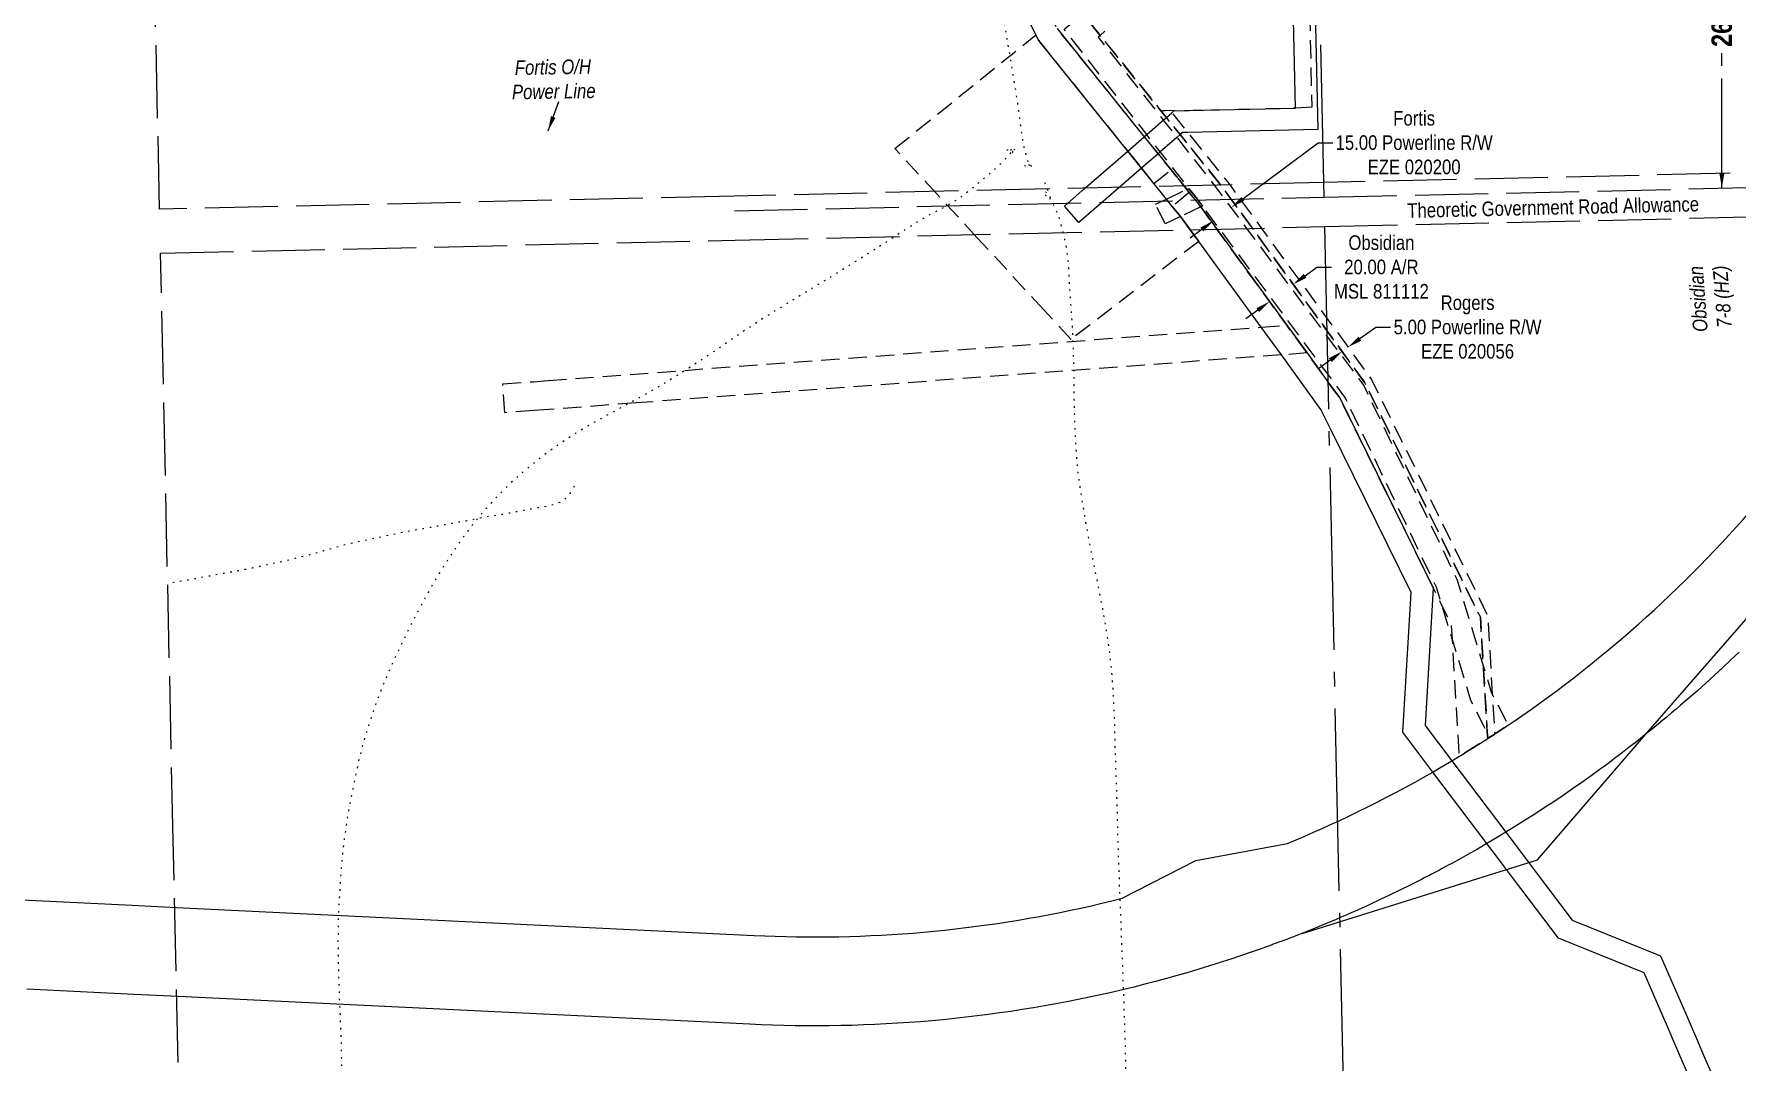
# Model space of a CAD drawing. Extents: x 600150 to 611140, y 5875920 to 5882157.
# Drawn here: x 604511 to 605677, y 5878072 to 5878776 of the extents above; entities that cross this region are included whole.
import ezdxf

# ---------------------------------------------------------------- set-up
doc = ezdxf.new("R2010")
doc.units = 0
doc.header["$LTSCALE"] = 5
doc.header["$PDSIZE"] = 0.5
for name, pattern in [('foc-ACCESSROAD', [3.75, 2.5, -1.25]), ('foc-COORDS', [16.75, 15, -1.75]), ('foc-DOT', [1, 0.2, -0.8]), ('foc-FLOWLINE', [3.75, 2.5, -1.25]), ('foc-QUARTERLINE', [33, 25, -3, 2, -3]), ('foc-UNSURVEYED', [12.5, 10, -2.5])]:
    doc.linetypes.add(name, pattern=pattern)
doc.layers.get('Defpoints').update_dxf_attribs({"color": 9})
for name, color, linetype in [('ABADATA-DRILL', 8, 'foc-DOT'), ('ABADATA-DRILL-T', 8, 'Continuous'), ('AS-POWER', 104, 'foc-POWER'), ('AS-TELUS', 224, 'foc-TEL'), ('C-RW', 13, 'Continuous'), ('C-WS', 13, 'foc-ACCESSROAD'), ('F-AR', 190, 'foc-ACCESSROAD'), ('F-EZE', 190, 'foc-FLOWLINE'), ('F-WS', 190, 'foc-ACCESSROAD'), ('L-QSEC', 8, 'foc-QUARTERLINE'), ('L-ROAD-T', 7, 'Continuous'), ('L-TITLEDB', 4, 'Continuous'), ('L-USEC', 7, 'foc-UNSURVEYED'), ('P-OFFSETS', 7, 'foc-COORDS')]:
    doc.layers.add(name, color=color, linetype=linetype)
doc.layers.add('C-RW-T', color=13, linetype='Continuous', lineweight=9)
doc.layers.add('F-EZE-T', color=190, linetype='Continuous', lineweight=9)
doc.styles.add('80CG', font='ARIALN.TTF', dxfattribs={"height": 10})
doc.styles.add('80L', font='ARIALN.TTF', dxfattribs={"height": 10})
doc.styles.add('foc-LtypeFont', font='ARIALN.TTF', dxfattribs={"height": 7.35})
doc.linetypes.add('foc-POWER', pattern='A,6,-1,["P",foc-LtypeFont,S=0.2,R=0,X=-0.625,Y=-0.75],-1.24,4', length=12.24)
doc.linetypes.add('foc-TEL', pattern='A,2,-1,["T",foc-LtypeFont,S=0.2,R=0,X=-0.425,Y=-0.75],-1.24,8', length=12.24)
doc.linetypes.add('foc-TEL-NOLINE', pattern='A,0,-2,["T",foc-LtypeFont,S=0.2,R=0,X=-0.425,Y=-0.75],-10.24', length=12.24)
doc.dimstyles.new('Compass 5 000', dxfattribs={"dimscale": 5, "dimtxt": 9, "dimasz": 2, "dimexe": 0.2, "dimexo": 0.0625, "dimgap": 0.5, "dimtad": 0, "dimtih": 1, "dimtoh": 1, "dimzin": 0, "dimdsep": 46, "dimtxsty": '80CG', "dimcen": 0.1, "dimse1": 1, "dimse2": 1, "dimclrd": 256, "dimclrt": 256, "dimaunit": 1, "dimadec": 4, "dimazin": 0, "dimtfac": 0.06, "dimtofl": 0, "dimtmove": 0, "dimatfit": 1, "dimfxl": 0.2, "dimtolj": 1, "dimtzin": 0, "dimlwd": -1, "dimarcsym": 0})

# ---------------------------------------------------------------- blocks, each defined once
blk = doc.blocks.new('*D382')
at = {"layer": 'Defpoints', "color": 0, "transparency": 16777216}
for p in [(605405.8, 5878558.8), (605409.9, 5878561.8), (605410.3, 5878561.1)]:
    blk.add_point(p, dxfattribs=at)
at = {"layer": 'F-EZE-T', "transparency": 16777216}
for p, q in [((605418.4, 5878567), (605429.4, 5878574.9)), ((605429.4, 5878574.9), (605439.4, 5878574.9)), ((605398.2, 5878552.3), (605390.1, 5878546.4))]:
    blk.add_line(p, q, dxfattribs=at)
for points in [[(605397.2, 5878553.6), (605399.2, 5878550.9), (605406.3, 5878558.2)], [(605417.5, 5878568.3), (605419.4, 5878565.6), (605410.3, 5878561.1)]]:
    blk.add_solid(points, dxfattribs=at)
at = {"layer": 'F-EZE-T', "transparency": 16777216, "insert": (605492.2, 5878574.9), "char_height": 10, "attachment_point": 5, "style": '80CG'}
blk.add_mtext('\\A1;Rogers\\P5.00 Powerline R/W\\PEZE 020056', dxfattribs=at)
blk = doc.blocks.new('*D383')
at = {"layer": 'C-RW-T', "transparency": 16777216}
for p, q in [((605380.9, 5878610.1), (605389, 5878616)), ((605389, 5878616), (605399, 5878616)), ((605348.5, 5878586.5), (605340.4, 5878580.6))]:
    blk.add_line(p, q, dxfattribs=at)
for points in [[(605379.9, 5878611.4), (605381.9, 5878608.7), (605372.8, 5878604.2)], [(605347.6, 5878587.9), (605349.5, 5878585.2), (605356.6, 5878592.4)]]:
    blk.add_solid(points, dxfattribs=at)
at = {"layer": 'Defpoints', "color": 0, "transparency": 16777216}
for p in [(605372.8, 5878604.2), (605380, 5878594.3), (605363.8, 5878582.5)]:
    blk.add_point(p, dxfattribs=at)
at = {"layer": 'C-RW-T', "transparency": 16777216, "insert": (605433.2, 5878616), "char_height": 10, "attachment_point": 5, "style": '80CG'}
blk.add_mtext('\\A1;Obsidian\\P20.00 A/R\\PMSL 811112', dxfattribs=at)
blk = doc.blocks.new('*D390')
at = {"layer": 'Defpoints', "color": 0, "transparency": 16777216}
for p in [(605330.3, 5878656.7), (605345.9, 5878635.7), (605333.9, 5878626.7)]:
    blk.add_point(p, dxfattribs=at)
at = {"layer": 'F-EZE-T', "transparency": 16777216}
for p, q in [((605338.3, 5878662.7), (605389.9, 5878701.2)), ((605389.9, 5878701.2), (605399.9, 5878701.2)), ((605310.2, 5878641.8), (605302.2, 5878635.8))]:
    blk.add_line(p, q, dxfattribs=at)
for points in [[(605337.3, 5878664), (605339.3, 5878661.4), (605330.3, 5878656.7)], [(605309.2, 5878643.1), (605311.2, 5878640.4), (605318.2, 5878647.7)]]:
    blk.add_solid(points, dxfattribs=at)
at = {"layer": 'F-EZE-T', "transparency": 16777216, "insert": (605455.6, 5878701.2), "char_height": 10, "attachment_point": 5, "style": '80CG'}
blk.add_mtext('\\A1;Fortis\\P15.00 Powerline R/W\\PEZE 020200', dxfattribs=at)

msp = doc.modelspace()

# ---------------------------------------------------------------- linework, layer by layer
at = {"layer": 'ABADATA-DRILL', "flags": 128}
for points in [[(605192.461, 5878685.793), (605192.461, 5878685.793), (605189.762, 5878685.744), (605189.622, 5878685.741), (605189.39, 5878685.816), (605188.926, 5878686.006), (605188.314, 5878686.093), (605188.268, 5878685.912), (605188.825, 5878685.594), (605189.563, 5878685.25), (605189.989, 5878684.969), (605190.276, 5878684.665), (605190.601, 5878684.442), (605191.093, 5878684.343), (605191.633, 5878684.345), (605192.131, 5878684.416), (605192.578, 5878684.596), (605192.972, 5878684.844), (605193.327, 5878685.072), (605193.513, 5878685.296), (605193.46, 5878685.395), (605193.198, 5878685.509), (605192.722, 5878685.769), (605191.96, 5878685.872), (605191.44, 5878685.871), (605191.347, 5878685.999), (605191.383, 5878686.17), (605191.548, 5878686.394), (605191.616, 5878686.505), (605191.653, 5878686.616), (605191.65, 5878686.756), (605191.452, 5878687.572), (605191.006, 5878689.232), (605190.403, 5878691.64), (605189.577, 5878694.642), (605188.662, 5878698.083), (605187.878, 5878701.897), (605187.16, 5878706.372), (605186.422, 5878711.727), (605185.642, 5878717.682), (605184.76, 5878724.134), (605183.802, 5878730.885), (605182.664, 5878738.122), (605181.364, 5878745.865), (605180.021, 5878754.208), (605178.578, 5878763.008), (605177.014, 5878771.866), (605175.487, 5878780.845), (605174.344, 5878790.102), (605173.47, 5878799.885), (605172.604, 5878810.179), (605171.552, 5878820.798), (605170.274, 5878831.653), (605168.959, 5878842.807), (605167.643, 5878854.051), (605166.447, 5878865.257), (605165.419, 5878876.567), (605164.384, 5878888.237), (605163.27, 5878900.286), (605161.96, 5878912.6), (605160.415, 5878925.129), (605158.766, 5878937.866), (605156.902, 5878950.819), (605154.805, 5878963.906), (605152.633, 5878977.231), (605150.649, 5878990.651), (605148.912, 5879004.216), (605147.373, 5879017.826), (605146.685, 5879025.053), (605146.223, 5879031.534), (605145.542, 5879045.283), (605145.281, 5879059.02), (605145.231, 5879072.742), (605145.29, 5879086.497), (605145.54, 5879100.226), (605145.811, 5879113.845), (605146.181, 5879127.586), (605146.549, 5879141.368), (605146.617, 5879155.182), (605146.475, 5879168.983), (605146.393, 5879182.764), (605146.273, 5879196.485), (605146.154, 5879210.155), (605146.183, 5879223.899), (605146.241, 5879237.684), (605146.29, 5879251.428), (605146.22, 5879265.16), (605146.009, 5879278.919), (605145.827, 5879292.708), (605145.508, 5879306.344), (605145.08, 5879319.948), (605144.718, 5879333.754), (605144.387, 5879347.49), (605144.018, 5879361.145), (605143.61, 5879374.769), (605143.349, 5879388.537), (605143.3, 5879402.199), (605143.321, 5879415.843), (605143.291, 5879429.545), (605143.143, 5879443.185), (605142.904, 5879456.833), (605142.515, 5879470.488), (605141.946, 5879484.139), (605141.447, 5879497.791), (605140.928, 5879511.443), (605140.289, 5879525.083), (605139.598, 5879538.871), (605139.019, 5879552.511), (605138.65, 5879566.147), (605138.238, 5879579.931), (605137.737, 5879593.713), (605137.168, 5879607.374), (605136.579, 5879621.014), (605136.03, 5879634.656), (605135.611, 5879648.31), (605135.223, 5879661.954), (605134.483, 5879675.642), (605133.624, 5879689.276), (605132.915, 5879702.914), (605132.287, 5879716.563), (605131.688, 5879730.203), (605131.089, 5879743.854), (605130.47, 5879757.493), (605129.942, 5879771.135), (605129.533, 5879784.789), (605128.984, 5879798.441), (605128.252, 5879812.228), (605127.511, 5879825.975), (605126.742, 5879839.611), (605126.021, 5879853.339), (605125.363, 5879866.978), (605124.624, 5879880.605), (605123.926, 5879894.243), (605123.297, 5879907.892), (605122.667, 5879921.582), (605122.045, 5879935.382), (605121.416, 5879949.031), (605120.744, 5879962.83), (605120.184, 5879976.541), (605119.724, 5879990.214), (605119.425, 5880003.871), (605119.326, 5880017.532), (605119.337, 5880031.215), (605119.686, 5880044.956), (605120.177, 5880058.62), (605120.548, 5880072.282), (605121.028, 5880086.015), (605121.599, 5880099.661), (605121.75, 5880104.175), (605122.289, 5880126.163)], [(605182.295, 5878696.811), (605182.295, 5878696.811), (605182.255, 5878696.83), (605182.176, 5878696.768), (605181.854, 5878696.411), (605181.634, 5878696.386), (605181.453, 5878696.422), (605181.293, 5878696.418), (605181.114, 5878696.375), (605180.985, 5878696.332), (605180.887, 5878696.23), (605180.719, 5878696.146), (605180.539, 5878696.162), (605180.347, 5878696.228), (605180.098, 5878696.212), (605179.839, 5878696.137), (605179.64, 5878696.092), (605179.402, 5878696.017), (605179.132, 5878695.991), (605178.742, 5878696.003), (605178.342, 5878695.994), (605177.862, 5878695.993), (605177.652, 5878695.989), (605177.471, 5878696.015), (605176.868, 5878696.162), (605176.934, 5878696.353), (605177.559, 5878696.567), (605178.119, 5878696.609), (605178.66, 5878696.561), (605179.071, 5878696.49), (605179.356, 5878696.286), (605179.69, 5878696.093), (605180.126, 5878695.813), (605180.5, 5878695.211), (605180.676, 5878694.445), (605181.05, 5878694.293), (605181.562, 5878694.664), (605181.878, 5878694.851), (605182.046, 5878694.925), (605181.976, 5878694.953), (605181.765, 5878694.988), (605181.432, 5878695.111), (605181.007, 5878695.322), (605180.466, 5878695.4), (605179.99, 5878695.63), (605179.601, 5878696.051), (605179.602, 5878696.472), (605180.124, 5878696.853), (605180.562, 5878696.913), (605180.802, 5878696.918), (605180.894, 5878696.85), (605180.867, 5878696.719), (605180.483, 5878695.981), (605179.542, 5878694.64), (605178.063, 5878692.757), (605176.113, 5878690.444), (605173.708, 5878687.92), (605170.935, 5878685.279), (605167.687, 5878682.377), (605164.036, 5878679.227), (605160.224, 5878676.043), (605156.041, 5878672.51), (605151.248, 5878668.454), (605145.937, 5878664.357), (605140.307, 5878660.613), (605134.32, 5878657.221), (605127.773, 5878653.827), (605120.734, 5878650.042), (605113.24, 5878645.567), (605105.489, 5878640.516), (605097.196, 5878635.073), (605088.407, 5878629.43), (605079.045, 5878623.473), (605069.316, 5878617.379), (605059.537, 5878611.313), (605049.894, 5878605.411), (605040.082, 5878599.445), (605029.924, 5878593.281), (605019.502, 5878586.882), (605008.797, 5878580.126), (604997.801, 5878572.973), (604986.674, 5878565.428), (604975.419, 5878557.73), (604964.072, 5878550.15), (604952.533, 5878542.685), (604940.817, 5878535.507), (604928.944, 5878528.676), (604916.887, 5878521.99), (604904.778, 5878515.444), (604892.729, 5878508.848), (604880.951, 5878501.789), (604869.424, 5878494.205), (604858.319, 5878486.11), (604847.575, 5878477.473), (604837.282, 5878468.385), (604827.481, 5878458.698), (604818.253, 5878448.484), (604809.584, 5878437.832), (604801.443, 5878426.781), (604793.74, 5878415.42), (604786.493, 5878403.808), (604779.703, 5878391.857), (604773.196, 5878379.742), (604766.914, 5878367.441), (604760.853, 5878355.086), (604755.054, 5878342.616), (604749.649, 5878329.994), (604744.787, 5878317.265), (604740.368, 5878304.375), (604736.315, 5878291.213), (604732.843, 5878278.004), (604730.026, 5878264.569), (604727.439, 5878251.149), (604724.981, 5878237.782), (604722.948, 5878224.205), (604721.407, 5878210.528), (604720.365, 5878196.901), (604719.564, 5878183.251), (604718.961, 5878169.644), (604718.7, 5878155.975), (604718.829, 5878142.305), (604719.138, 5878128.658), (604719.617, 5878115.016), (604720.246, 5878101.366), (604720.735, 5878087.683), (604721.024, 5878074.027), (604721.353, 5878060.371), (604721.812, 5878046.717), (604722.293, 5878032.964), (604722.624, 5878019.208), (604722.815, 5878005.489), (604723.024, 5877991.831), (604723.402, 5877978.176), (604723.912, 5877964.473), (604724.375, 5877950.66), (604724.803, 5877937.056), (604725.243, 5877923.343), (604725.582, 5877909.697), (604725.851, 5877896.04), (604726.18, 5877882.363), (604726.509, 5877868.697), (604726.759, 5877855), (604726.918, 5877841.33), (604726.978, 5877827.648), (604726.898, 5877813.943), (604727.007, 5877800.262), (604727.425, 5877786.628), (604728.086, 5877772.889), (604728.955, 5877759.245), (604729.874, 5877745.612), (604730.942, 5877731.992), (604732.143, 5877718.235), (604733.322, 5877704.617), (604734.531, 5877690.97), (604735.666, 5877677.022), (604736.615, 5877663.389), (604737.733, 5877649.781), (604738.912, 5877636.143), (604740.011, 5877622.454), (604740.941, 5877608.751), (604741.761, 5877595.096), (604742.769, 5877581.464), (604744.026, 5877567.899), (604745.394, 5877554.305), (604746.664, 5877540.63), (604747.501, 5877527.045), (604748.05, 5877513.394), (604748.839, 5877499.748), (604749.937, 5877486.149), (604750.929, 5877472.367), (604751.867, 5877458.734), (604752.816, 5877445.102), (604753.595, 5877431.455), (604754.277, 5877417.637), (604754.846, 5877403.986), (604755.346, 5877390.274), (604755.715, 5877376.619), (604755.894, 5877362.969), (604755.993, 5877349.288), (604756.133, 5877335.608), (604756.405, 5877321.791), (604756.654, 5877308.143), (604756.756, 5877294.342), (604756.705, 5877280.687), (604756.484, 5877267.019), (604756.303, 5877253.342), (604756.142, 5877239.685), (604755.921, 5877226.017), (604755.55, 5877212.366), (604755.038, 5877198.721), (604754.657, 5877185.06), (604754.599, 5877181.768), (604754.25, 5877159.785)], [(605202.578, 5878673.996), (605202.578, 5878673.996), (605206.294, 5878664.165), (605206.411, 5878663.848), (605206.711, 5878663.374), (605206.776, 5878663.626), (605206.734, 5878663.725), (605206.573, 5878663.751), (605206.372, 5878663.807), (605206.199, 5878663.933), (605205.967, 5878664.018), (605205.635, 5878664.111), (605205.411, 5878664.286), (605205.269, 5878664.393), (605205.069, 5878664.378), (605204.8, 5878664.322), (605204.552, 5878664.257), (605204.401, 5878664.294), (605204.286, 5878664.491), (605203.961, 5878664.754), (605203.406, 5878664.972), (605202.763, 5878665.098), (605202.318, 5878665.318), (605202.012, 5878665.572), (605201.624, 5878665.923), (605201.713, 5878666.425), (605202.235, 5878666.817), (605202.659, 5878667.106), (605202.943, 5878667.353), (605203.1, 5878667.516), (605203.209, 5878667.538), (605203.34, 5878667.491), (605203.76, 5878667.04), (605204.37, 5878666.153), (605205.159, 5878664.85), (605206.178, 5878663.082), (605207.538, 5878660.812), (605209.058, 5878658.054), (605210.416, 5878655.003), (605211.591, 5878652.008), (605212.66, 5878648.901), (605213.667, 5878645.392), (605214.712, 5878641.484), (605215.727, 5878637.185), (605216.765, 5878632.247), (605217.814, 5878626.358), (605218.637, 5878619.405), (605219.153, 5878611.334), (605219.588, 5878602.441), (605220.242, 5878593.133), (605220.917, 5878583.306), (605221.525, 5878572.897), (605222.038, 5878561.825), (605222.355, 5878550.079), (605222.525, 5878537.75), (605222.695, 5878525.431), (605222.987, 5878512.994), (605223.486, 5878500.262), (605224.268, 5878487.396), (605225.483, 5878474.36), (605227.292, 5878461.196), (605229.494, 5878447.861), (605231.828, 5878434.469), (605234.382, 5878421.062), (605237.095, 5878407.698), (605239.821, 5878394.234), (605242.416, 5878380.748), (605244.724, 5878367.195), (605246.752, 5878353.576), (605248.311, 5878339.947), (605249.331, 5878326.246), (605250.042, 5878312.499), (605250.452, 5878298.784), (605250.763, 5878285.058), (605251.264, 5878271.315), (605251.784, 5878257.603), (605252.155, 5878243.838), (605252.508, 5878230.033), (605252.91, 5878216.248), (605253.359, 5878202.565), (605253.84, 5878188.832), (605254.382, 5878175.051), (605254.922, 5878161.329), (605255.433, 5878147.587), (605255.974, 5878133.846), (605256.495, 5878120.094), (605256.956, 5878106.36), (605257.376, 5878092.666), (605257.766, 5878078.942), (605258.085, 5878065.295), (605258.414, 5878051.659), (605258.702, 5878038.012), (605258.984, 5878024.255), (605259.242, 5878010.648), (605259.404, 5877996.818), (605259.533, 5877983.167), (605259.632, 5877969.526), (605259.751, 5877955.875), (605259.881, 5877942.135), (605259.996, 5877933.265), (605260.07, 5877928.476), (605260.359, 5877914.829), (605260.668, 5877901.173), (605261.057, 5877887.518), (605261.535, 5877873.905), (605261.934, 5877860.261), (605262.293, 5877846.615), (605262.662, 5877832.97), (605262.872, 5877819.231), (605263.022, 5877805.561), (605263.171, 5877791.901), (605263.403, 5877778.093), (605263.632, 5877764.425), (605263.875, 5877750.607), (605264.174, 5877736.93), (605264.337, 5877723.09), (605264.536, 5877709.431), (605264.935, 5877695.767), (605265.294, 5877682.111), (605265.453, 5877668.452), (605265.432, 5877654.788), (605265.325, 5877640.982), (605265.195, 5877627.236), (605264.904, 5877613.576), (605264.463, 5877599.913), (605264.162, 5877586.264), (605264.201, 5877572.611), (605264.599, 5877558.987), (605265.098, 5877545.354), (605265.516, 5877531.71), (605266.046, 5877518.048), (605266.724, 5877504.42), (605267.293, 5877490.749), (605267.753, 5877477.086), (605268.19, 5877463.492), (605268.621, 5877449.768), (605269.07, 5877436.095), (605269.619, 5877422.444), (605270.11, 5877408.691), (605270.52, 5877395.007), (605270.979, 5877381.364), (605271.307, 5877367.718), (605271.547, 5877354.04), (605271.689, 5877340.219), (605271.719, 5877326.557), (605271.75, 5877312.764), (605271.909, 5877299.114), (605272.189, 5877285.447), (605272.418, 5877271.789), (605272.637, 5877258.13), (605272.826, 5877244.461), (605273, 5877231.462), (605273.233, 5877217.204), (605273.472, 5877203.536), (605273.659, 5877193.597), (605274.081, 5877171.601)], [(604880.391, 5878465.974), (604880.391, 5878465.974), (604880.343, 5878465.883), (604879.234, 5878463.528), (604877.552, 5878460.861), (604876.17, 5878459.13), (604874.545, 5878457.484), (604872.676, 5878456.033), (604870.592, 5878454.837), (604868.452, 5878453.9), (604866.188, 5878453.141), (604863.91, 5878452.561), (604861.549, 5878452.119), (604859.078, 5878451.695), (604856.537, 5878451.25), (604853.926, 5878450.793), (604851.207, 5878450.283), (604848.288, 5878449.739), (604845.18, 5878449.151), (604841.953, 5878448.531), (604838.645, 5878447.909), (604835.468, 5878447.319), (604832.11, 5878446.726), (604828.322, 5878446.123), (604824.404, 5878445.527), (604820.367, 5878444.879), (604816.124, 5878444.046), (604811.614, 5878443.098), (604806.922, 5878442.205), (604801.9, 5878441.325), (604797.008, 5878440.448), (604792.057, 5878439.53), (604786.907, 5878438.557), (604781.419, 5878437.517), (604776.018, 5878436.559), (604764.73, 5878434.532), (604753.428, 5878432.215), (604742.018, 5878429.786), (604736.422, 5878428.623), (604731.016, 5878427.465), (604725.543, 5878426.175), (604719.874, 5878424.681), (604714.186, 5878423.137), (604708.599, 5878421.585), (604703.013, 5878419.972), (604697.425, 5878418.43), (604691.815, 5878416.997), (604686.194, 5878415.604), (604680.73, 5878414.335), (604675.465, 5878413.15), (604670.299, 5878412.007), (604665.092, 5878410.883), (604659.995, 5878409.791), (604655.045, 5878408.783), (604650.224, 5878407.887), (604645.402, 5878407.022), (604640.719, 5878406.18), (604636.255, 5878405.372), (604631.942, 5878404.558), (604627.768, 5878403.807), (604623.644, 5878403.026), (604619.62, 5878402.248), (604615.604, 5878401.531), (604611.609, 5878400.833), (604607.902, 5878400.172), (604602.074, 5878399.105)]]:
    msp.add_lwpolyline(points, dxfattribs=at)
at = {"layer": 'AS-POWER', "flags": 128}
msp.add_lwpolyline([(605378.853, 5878159.615), (605540.176, 5878209.926), (605614.298, 5878296.083), (606292.154, 5879073.64)], dxfattribs=at)
at = {"layer": 'AS-TELUS', "linetype": 'foc-TEL-NOLINE', "flags": 128}
msp.add_lwpolyline([(605149.103, 5878163.631), (605155.93, 5878164.5), (605163.131, 5878165.478), (605170.324, 5878166.518), (605177.507, 5878167.619), (605184.682, 5878168.782), (605191.845, 5878170.007), (605198.999, 5878171.292), (605206.14, 5878172.638), (605213.27, 5878174.046), (605220.388, 5878175.513), (605227.492, 5878177.042), (605234.584, 5878178.632), (605241.662, 5878180.283), (605248.725, 5878181.993), (605255.774, 5878183.764), (605306.087, 5878209.479), (605368.852, 5878221.318), (605374.8, 5878223.796), (605380.73, 5878226.319), (605386.64, 5878228.886), (605392.531, 5878231.499), (605398.402, 5878234.155), (605404.251, 5878236.856), (605410.797, 5878239.942), (605417.315, 5878243.084), (605423.806, 5878246.281), (605430.269, 5878249.533), (605436.705, 5878252.84), (605443.112, 5878256.201), (605449.49, 5878259.617), (605455.84, 5878263.088), (605462.159, 5878266.611), (605468.448, 5878270.189), (605472.803, 5878272.708), (605477.144, 5878275.254), (605481.469, 5878277.825), (605486.632, 5878280.942), (605487.65, 5878281.561), (605491.492, 5878283.924), (605492.916, 5878284.803), (605493.8, 5878285.351), (605496.332, 5878286.936), (605498.786, 5878288.478), (605499.918, 5878289.191), (605501.152, 5878289.974), (605505.966, 5878293.057), (605507.428, 5878294.008), (605510.775, 5878296.188), (605511.643, 5878296.756), (605512.056, 5878297.026), (605515.84, 5878299.536), (605518.074, 5878301.023), (605520.021, 5878302.336), (605524.058, 5878305.067), (605530.007, 5878309.164), (605535.921, 5878313.311), (605541.8, 5878317.509), (605547.643, 5878321.755), (605553.45, 5878326.052), (605559.219, 5878330.398), (605564.952, 5878334.792), (605570.648, 5878339.236), (605576.305, 5878343.727), (605581.923, 5878348.267), (605587.504, 5878352.854), (605593.045, 5878357.487), (605598.546, 5878362.169), (605604.008, 5878366.896), (605609.429, 5878371.67), (605614.809, 5878376.49), (605620.149, 5878381.355), (605625.446, 5878386.266), (605630.702, 5878391.221), (605635.915, 5878396.22), (605641.086, 5878401.264), (605646.214, 5878406.352), (605651.298, 5878411.483), (605656.339, 5878416.657), (605661.335, 5878421.874), (605666.287, 5878427.133), (605671.194, 5878432.433), (605676.056, 5878437.776), (605680.872, 5878443.159), (605685.642, 5878448.583), (605763.806, 5878547.943), (605817.386, 5878599.663), (605863.448, 5878652.481), (605890.288, 5878683.264), (605947.979, 5878749.329), (605961.129, 5878764.402), (605976.295, 5878781.893), (606120.992, 5878947.828), (606166.277, 5879009.707), (606194.128, 5879041.64), (606223.558, 5879075.385), (606229.747, 5879082.48), (606241.334, 5879094.238), (606246.97, 5879099.956), (606252.039, 5879105.1), (606261.241, 5879114.437), (606304.95, 5879158.79), (606386.212, 5879251.982)], dxfattribs=at)
at = {"layer": 'C-RW'}
for points in [[(605385.854, 5878883.315), (605389.734, 5878710.15), (605300.622, 5878708.154), (605296.917, 5878708.071), (605295.357, 5878706.714), (605293.143, 5878704.788), (605281.801, 5878694.927), (605280.261, 5878693.588), (605268.922, 5878683.73), (605251.653, 5878668.709), (605226.092, 5878646.489), (605216.249, 5878657.808), (605228.174, 5878668.173), (605259.504, 5878695.418), (605270.847, 5878705.28), (605272.533, 5878706.747), (605283.874, 5878716.608), (605285.938, 5878718.402), (605289.717, 5878721.687), (605291.164, 5878722.946), (605374.402, 5878724.811), (605370.54, 5878897.146)], [(605706.538, 5877917.438), (605636.965, 5878077.606), (605632.773, 5878087.257), (605628.355, 5878097.431), (605626.317, 5878102.121), (605613.03, 5878132.711), (605554.393, 5878156.287), (605523.715, 5878196.943), (605514.027, 5878209.783), (605505.416, 5878221.195), (605468.448, 5878270.189), (605447.852, 5878297.483), (605453.541, 5878393.218), (605398.422, 5878505.18), (605391.83, 5878518.569), (605364.679, 5878555.853), (605350.845, 5878574.85), (605308.086, 5878633.567), (605303.599, 5878639.726), (605296.266, 5878649.799), (605295.619, 5878650.6), (605289.993, 5878657.583), (605285.944, 5878662.605), (605280.493, 5878669.368), (605277.45, 5878673.147), (605268.922, 5878683.73), (605259.504, 5878695.418), (605198.284, 5878771.391), (605196.491, 5878774.984), (605140.912, 5878887.376)], [(605211.124, 5878779.459), (605270.847, 5878705.28), (605280.261, 5878693.588), (605289.128, 5878682.57), (605299.401, 5878669.8), (605299.874, 5878669.216), (605301.679, 5878666.983), (605308.17, 5878658.922), (605309.451, 5878657.164), (605321.844, 5878640.143), (605368.433, 5878576.169), (605382.272, 5878557.165), (605397.754, 5878535.905), (605404.711, 5878526.351), (605468.745, 5878396.285), (605463.148, 5878302.107), (605481.469, 5878277.825), (605518.367, 5878228.926), (605529.505, 5878214.165), (605539.192, 5878201.326), (605563.853, 5878168.644), (605624.332, 5878144.328), (605642.51, 5878102.475), (605644.548, 5878097.783), (605648.967, 5878087.612), (605653.16, 5878077.958), (605672.003, 5878034.578)]]:
    msp.add_lwpolyline(points, dxfattribs=at)
at = {"layer": 'C-WS', "flags": 128}
msp.add_lwpolyline([(605085.057, 5879023.291), (605137.126, 5878960.901), (605170.922, 5878904.673), (605175.066, 5878896.364), (605182.268, 5878881.924), (605227.918, 5878790.403), (605230.258, 5878787.498), (605231.153, 5878786.323), (605240.642, 5878774.613), (605282.155, 5878723.098), (605285.938, 5878718.402), (605295.357, 5878706.714), (605324.058, 5878671.097), (605324.586, 5878670.376), (605346.195, 5878640.7), (605396.993, 5878570.943), (605421.902, 5878536.737), (605500.964, 5878376.148), (605502.967, 5878342.796), (605505.695, 5878297.377), (605505.966, 5878293.057), (605501.152, 5878289.974), (605499.918, 5878289.191), (605498.786, 5878288.478), (605496.332, 5878286.936), (605493.8, 5878285.351), (605492.916, 5878284.803), (605491.492, 5878283.924), (605487.65, 5878281.561), (605486.632, 5878280.942), (605481.846, 5878360.653), (605481.23, 5878370.925), (605474.662, 5878384.264), (605468.745, 5878396.285), (605404.711, 5878526.351), (605397.754, 5878535.905), (605382.272, 5878557.165), (605368.433, 5878576.169), (605321.844, 5878640.143), (605309.451, 5878657.164), (605308.17, 5878658.922), (605301.679, 5878666.983), (605299.874, 5878669.216), (605299.401, 5878669.8), (605289.128, 5878682.57), (605280.261, 5878693.588), (605270.847, 5878705.28), (605211.124, 5878779.459), (605154.03, 5878894.637), (605120.83, 5878949.194), (605071.809, 5879007.961), (605066.034, 5879014.872), (605066.114, 5879011.69), (605063.464, 5879011.621), (605049.512, 5879011.256), (604944.092, 5879008.495), (604943.788, 5879020.089), (604940.952, 5879128.455), (604940.897, 5879130.518), (604986.111, 5879131.7), (605002.607, 5879132.132), (605063.049, 5879133.715), (605065.226, 5879047.054), (605085.057, 5879023.291)], close=True, dxfattribs=at)
at = {"layer": 'C-WS'}
msp.add_lwpolyline([(605268.922, 5878683.73), (605277.45, 5878673.147), (605289.128, 5878682.57), (605299.401, 5878669.8), (605299.874, 5878669.216), (605301.679, 5878666.983), (605289.993, 5878657.583), (605295.619, 5878650.6), (605296.266, 5878649.799), (605303.599, 5878639.726), (605308.086, 5878633.567), (605220.738, 5878566.443), (605202.092, 5878586.675), (605156.233, 5878636.359), (605128.96, 5878665.908), (605100.086, 5878697.197), (605196.491, 5878774.984), (605198.284, 5878771.391), (605259.504, 5878695.418), (605268.922, 5878683.73)], close=True, dxfattribs=at)
at = {"layer": 'F-AR'}
msp.add_lwpolyline([(604853.067, 5878517.74), (604832.989, 5878516.246), (604831.633, 5878535.934), (604852.67, 5878537.506), (604862.637, 5878538.254), (605350.845, 5878574.85), (605368.433, 5878576.169), (605382.272, 5878557.165), (605364.679, 5878555.853), (604922.863, 5878522.941), (604863.042, 5878518.484), (604853.067, 5878517.74)], close=True, dxfattribs=at)
at = {"layer": 'F-EZE', "flags": 128}
for points in [[(605270.858, 5878803.448), (605240.642, 5878774.613), (605239.353, 5878773.384), (605283.874, 5878716.608), (605293.143, 5878704.788), (605318.939, 5878671.892), (605320.144, 5878670.274), (605342.253, 5878640.609), (605397.078, 5878567.05), (605421.105, 5878534.812), (605484.846, 5878402.357), (605502.967, 5878342.796), (605508.419, 5878324.872), (605509.138, 5878323.476), (605520.021, 5878302.336), (605518.074, 5878301.023), (605515.84, 5878299.536), (605512.056, 5878297.026), (605511.643, 5878296.756), (605510.775, 5878296.188), (605507.428, 5878294.008), (605505.695, 5878297.377), (605494.456, 5878319.208), (605481.846, 5878360.653), (605474.662, 5878384.264), (605470.822, 5878396.886), (605408.208, 5878527.003), (605397.64, 5878541.182), (605323.85, 5878640.189), (605310.735, 5878657.777), (605307.068, 5878662.698), (605301.356, 5878669.845), (605281.801, 5878694.927), (605272.533, 5878706.747), (605223.342, 5878769.48), (605215.92, 5878778.944), (605217.214, 5878779.959), (605227.73, 5878788.206), (605230.049, 5878785.249), (605231.153, 5878786.323), (605260.496, 5878814.305), (605270.858, 5878803.448)], [(605507.428, 5878294.008), (605505.966, 5878293.057), (605505.695, 5878297.377), (605502.967, 5878342.796), (605500.964, 5878376.148), (605421.902, 5878536.737), (605396.993, 5878570.943), (605346.195, 5878640.7), (605324.586, 5878670.376), (605324.058, 5878671.097), (605295.357, 5878706.714), (605285.938, 5878718.402), (605282.155, 5878723.098), (605288.464, 5878723.241), (605289.717, 5878721.687), (605300.622, 5878708.154), (605328.031, 5878674.142), (605330.671, 5878670.516), (605352.281, 5878640.839), (605396.803, 5878579.7), (605426.2, 5878539.335), (605505.897, 5878377.453), (605509.138, 5878323.476), (605510.775, 5878296.188), (605507.428, 5878294.008)]]:
    msp.add_lwpolyline(points, close=True, dxfattribs=at)
at = {"layer": 'F-EZE'}
msp.add_lwpolyline([(605295.619, 5878650.6), (605285.022, 5878645.572), (605278.594, 5878659.118), (605285.944, 5878662.606), (605299.874, 5878669.216), (605301.356, 5878669.846), (605307.095, 5878662.659), (605310.734, 5878657.775), (605309.451, 5878657.164), (605295.619, 5878650.6)], close=True, dxfattribs=at)
at = {"layer": 'F-WS', "flags": 128}
msp.add_lwpolyline([(605385.524, 5878725.45), (605374.402, 5878724.811), (605291.164, 5878722.946), (605288.464, 5878723.241), (605282.155, 5878723.098), (605240.642, 5878774.613), (605231.153, 5878786.323), (605230.258, 5878787.498), (605227.918, 5878790.403), (605182.268, 5878881.924), (605186.13, 5878882.236), (605370.54, 5878897.146), (605381.596, 5878898.04), (605385.524, 5878725.45)], close=True, dxfattribs=at)
at = {"layer": 'L-QSEC'}
for p, q in [((605377.069, 5879427.972), (605393.741, 5878663.798)), ((605394.201, 5878643.695), (605429.31, 5877035.406))]:
    msp.add_line(p, q, dxfattribs=at)
at = {"layer": 'L-TITLEDB', "flags": 128}
for points in [[(604417.644, 5878186.711), (604577.879, 5878178.928), (604608.081, 5878177.461), (605003.644, 5878158.249), (605010.904, 5878157.926), (605018.167, 5878157.666), (605025.432, 5878157.467), (605032.698, 5878157.33), (605039.966, 5878157.255), (605047.233, 5878157.243), (605054.501, 5878157.292), (605061.768, 5878157.404), (605069.033, 5878157.578), (605076.297, 5878157.814), (605083.558, 5878158.112), (605090.816, 5878158.473), (605098.072, 5878158.894), (605105.324, 5878159.378), (605112.57, 5878159.924), (605119.812, 5878160.532), (605127.049, 5878161.203), (605134.279, 5878161.934), (605141.504, 5878162.728), (605148.721, 5878163.583), (605155.93, 5878164.5), (605163.131, 5878165.478), (605170.324, 5878166.518), (605177.507, 5878167.619), (605184.682, 5878168.782), (605191.845, 5878170.007), (605198.999, 5878171.292), (605206.14, 5878172.638), (605213.27, 5878174.046), (605220.388, 5878175.513), (605227.492, 5878177.042), (605234.584, 5878178.632), (605241.662, 5878180.283), (605248.725, 5878181.993), (605255.774, 5878183.764), (605306.087, 5878209.479), (605368.852, 5878221.318), (605374.8, 5878223.796), (605380.73, 5878226.319), (605386.64, 5878228.886), (605392.531, 5878231.499), (605398.402, 5878234.155), (605404.251, 5878236.856), (605410.797, 5878239.942), (605417.315, 5878243.084), (605423.806, 5878246.281), (605430.269, 5878249.533), (605436.705, 5878252.84), (605443.112, 5878256.201), (605449.49, 5878259.617), (605455.84, 5878263.088), (605462.159, 5878266.611), (605468.448, 5878270.189), (605472.803, 5878272.708), (605477.144, 5878275.254), (605481.469, 5878277.825), (605486.632, 5878280.942), (605487.65, 5878281.561), (605491.492, 5878283.924), (605492.916, 5878284.803), (605493.8, 5878285.351), (605496.332, 5878286.936), (605498.786, 5878288.478), (605499.918, 5878289.191), (605501.152, 5878289.974), (605505.966, 5878293.057), (605507.428, 5878294.008), (605510.775, 5878296.188), (605511.643, 5878296.756), (605512.056, 5878297.026), (605515.84, 5878299.536), (605518.074, 5878301.023), (605520.021, 5878302.336), (605524.058, 5878305.067), (605530.007, 5878309.164), (605535.921, 5878313.311), (605541.8, 5878317.509), (605547.643, 5878321.755), (605553.45, 5878326.052), (605559.219, 5878330.398), (605564.952, 5878334.792), (605570.648, 5878339.236), (605576.305, 5878343.727), (605581.923, 5878348.267), (605587.504, 5878352.854), (605593.045, 5878357.487), (605598.546, 5878362.169), (605604.008, 5878366.896), (605609.429, 5878371.67), (605614.809, 5878376.49), (605620.149, 5878381.355), (605625.446, 5878386.266), (605630.702, 5878391.221), (605635.915, 5878396.22), (605641.086, 5878401.264), (605646.214, 5878406.352), (605651.298, 5878411.483), (605656.339, 5878416.657), (605661.335, 5878421.874), (605666.287, 5878427.133), (605671.194, 5878432.433), (605676.056, 5878437.776), (605680.872, 5878443.159)], [(605678.141, 5878352.293), (605672.525, 5878346.91), (605666.863, 5878341.575), (605661.155, 5878336.288), (605655.403, 5878331.05), (605652.879, 5878328.785), (605649.604, 5878325.866), (605646.983, 5878323.547), (605643.764, 5878320.726), (605641.042, 5878318.361), (605637.88, 5878315.638), (605635.056, 5878313.226), (605631.952, 5878310.599), (605629.027, 5878308.144), (605625.981, 5878305.61), (605622.953, 5878303.114), (605619.968, 5878300.675), (605616.836, 5878298.137), (605613.913, 5878295.79), (605610.676, 5878293.213), (605607.817, 5878290.957), (605604.474, 5878288.341), (605601.679, 5878286.176), (605598.23, 5878283.525), (605595.501, 5878281.448), (605591.944, 5878278.762), (605589.283, 5878276.772), (605585.618, 5878274.054), (605583.027, 5878272.146), (605576.73, 5878267.577), (605570.394, 5878263.062), (605564.019, 5878258.602), (605557.608, 5878254.197), (605551.158, 5878249.845), (605544.672, 5878245.55), (605538.149, 5878241.31), (605531.59, 5878237.126), (605524.996, 5878232.997), (605518.367, 5878228.926), (605511.908, 5878225.034), (605505.416, 5878221.195), (605498.967, 5878217.453), (605492.488, 5878213.764), (605485.979, 5878210.129), (605481.019, 5878207.408), (605479.439, 5878206.55), (605474.277, 5878203.769), (605472.872, 5878203.019), (605467.54, 5878200.198), (605466.276, 5878199.539), (605462.557, 5878197.611), (605460.701, 5878196.65), (605459.652, 5878196.113), (605457.486, 5878195.016), (605452.998, 5878192.754), (605452.396, 5878192.454), (605446.317, 5878189.445), (605445.325, 5878188.958), (605439.611, 5878186.187), (605438.225, 5878185.523), (605432.877, 5878182.986), (605431.094, 5878182.149), (605426.118, 5878179.839), (605423.935, 5878178.837), (605419.333, 5878176.747), (605416.747, 5878175.588), (605412.523, 5878173.713), (605409.532, 5878172.4), (605405.688, 5878170.727), (605402.15, 5878169.212), (605394.974, 5878166.189), (605394.974, 5878166.189), (605387.772, 5878163.228), (605380.545, 5878160.33), (605373.531, 5878157.585), (605373.057, 5878157.402), (605366.352, 5878154.846), (605365.685, 5878154.594), (605359.15, 5878152.165), (605358.29, 5878151.849), (605351.926, 5878149.546), (605350.871, 5878149.17), (605344.679, 5878146.988), (605343.43, 5878146.553), (605337.411, 5878144.491), (605335.966, 5878144.002), (605330.125, 5878142.03), (605328.48, 5878141.515), (605322.814, 5878139.678), (605315.486, 5878137.365), (605308.138, 5878135.115), (605300.771, 5878132.926), (605293.387, 5878130.8), (605285.984, 5878128.736), (605278.564, 5878126.734), (605271.128, 5878124.795), (605263.568, 5878122.893), (605255.991, 5878121.056), (605248.4, 5878119.283), (605240.793, 5878117.576), (605233.171, 5878115.934), (605225.536, 5878114.358), (605217.888, 5878112.846), (605210.228, 5878111.4), (605202.555, 5878110.02), (605194.87, 5878108.705), (605187.175, 5878107.456), (605179.469, 5878106.273), (605171.754, 5878105.156), (605164.029, 5878104.105), (605156.295, 5878103.121), (605148.553, 5878102.202), (605140.804, 5878101.35), (605133.048, 5878100.563), (605125.285, 5878099.844), (605117.517, 5878099.191), (605109.743, 5878098.604), (605101.964, 5878098.084), (605094.181, 5878097.63), (605086.394, 5878097.243), (605078.605, 5878096.923), (605070.814, 5878096.669), (605063.02, 5878096.482), (605055.225, 5878096.362), (605047.429, 5878096.308), (605039.633, 5878096.321), (605031.837, 5878096.401), (605024.043, 5878096.547), (605016.249, 5878096.76), (605008.458, 5878097.04), (605000.67, 5878097.387), (604609.396, 5878116.391), (604579.195, 5878117.858), (604505.592, 5878121.433)]]:
    msp.add_lwpolyline(points, dxfattribs=at)
at = {"layer": 'L-USEC'}
for p, q in [((604596.568, 5878655.601), (604588.086, 5879047.617)), ((605797.055, 5878683.092), (605393.543, 5878673.849)), ((604990.024, 5878664.61), (604596.568, 5878655.601)), ((605393.543, 5878673.849), (604990.024, 5878664.61)), ((604990.219, 5878654.558), (605393.741, 5878663.798)), ((605393.741, 5878663.798), (605797.256, 5878673.04)), ((605394.201, 5878643.695), (605797.717, 5878652.937)), ((604990.679, 5878634.455), (605394.201, 5878643.695)), ((604597.221, 5878625.446), (604990.679, 5878634.455)), ((604605.923, 5878223.371), (604597.221, 5878625.446)), ((604614.623, 5877821.296), (604605.923, 5878223.371))]:
    msp.add_line(p, q, dxfattribs=at)
at = {"layer": 'P-OFFSETS'}
msp.add_line((605666.31, 5878670.041), (605666.31, 5878762.544), dxfattribs=at)
msp.add_solid([(605664.644, 5878680.037), (605667.976, 5878680.037), (605666.31, 5878670.041)], dxfattribs=at)

# ---------------------------------------------------------------- texts
at = {"layer": 'ABADATA-DRILL-T', "insert": (605647.145, 5878565.77), "char_height": 9.9958, "attachment_point": 1, "rotation": 94.355833, "style": '80L'}
msp.add_mtext_dynamic_manual_height_columns('\\pi5.4488;{\\fArial Narrow|b0|i1|c0|p34;Obsidian \\P\\pi7.10227;7-8 (HZ)}', width=54.76732, gutter_width=49.958, heights=[0], dxfattribs=at)
at = {"layer": 'AS-POWER', "insert": (604837.182, 5878757.535), "char_height": 9.9958, "attachment_point": 1, "rotation": 0.889691, "style": '80L'}
msp.add_mtext_dynamic_manual_height_columns('\\pi2.54026;{\\fArial Narrow|b0|i1|c0|p34;Fortis O/H \\P\\pi0.31404;Power Line}', width=57.07097, gutter_width=49.958, heights=[0], dxfattribs=at)
at = {"layer": 'P-OFFSETS', "insert": (605666.31, 5878817.152), "char_height": 9.99577, "attachment_point": 5, "rotation": 90, "style": '80CG'}
msp.add_mtext('\\A1;{\\fArial Narrow|b1|i0|c0|p34;\\H1.4x;\\C14;263.3 N. calc.}', dxfattribs=at)

# ---------------------------------------------------------------- dimensions: what is measured, and where the dimension line sits
at = {"layer": 'F-EZE-T'}
dim = msp.add_linear_dim(base=(605410.35, 5878561.099), p1=(605405.818, 5878558.824), p2=(605409.862, 5878561.769), angle=36.065552, text='Rogers\\P5.00 Powerline R/W\\PEZE 020056', dimstyle='Compass 5 000', dxfattribs=at)
dim.commit()
dim.dimension.update_dxf_attribs({"geometry": '*D382', "text_midpoint": (605492.2, 5878574.948), "dimtype": 161})

# ---------------------------------------------------------------- leaders
at = {"layer": 'AS-POWER', "path_type": 1}
msp.add_leader([(604862.647, 5878709.413), (604869.97, 5878729.391)], dimstyle='Compass 5 000', override={"dimgap": 0.5, "dimtad": 0}, dxfattribs=at)

# ---------------------------------------------------------------- next in the draw order: texts
at = {"layer": 'L-ROAD-T', "insert": (605550.677, 5878661.927), "char_height": 9.9958, "width": 199.46375, "attachment_point": 2, "rotation": 1.312055, "style": '80L', "bg_fill": 3, "box_fill_scale": 1.15, "bg_fill_color": 256, "bg_fill_true_color": 256, "bg_fill_transparency": 0}
msp.add_mtext('Theoretic Government Road Allowance', dxfattribs=at)

# ---------------------------------------------------------------- next in the draw order: dimensions: what is measured, and where the dimension line sits
at = {"layer": 'C-RW-T', "color": 6}
dim = msp.add_linear_dim(base=(605372.791, 5878604.177), p1=(605363.79, 5878582.544), p2=(605379.966, 5878594.324), angle=36.062778, text='Obsidian\\P20.00 A/R\\PMSL 811112', dimstyle='Compass 5 000', dxfattribs=at)
dim.commit()
dim.dimension.update_dxf_attribs({"geometry": '*D383', "text_midpoint": (605433.212, 5878615.95), "dimtype": 161})
at = {"layer": 'F-EZE-T', "color": 6}
dim = msp.add_linear_dim(base=(605330.253, 5878656.711), p1=(605333.889, 5878626.72), p2=(605345.922, 5878635.688), angle=36.697435, text='Fortis\\P15.00 Powerline R/W\\PEZE 020200', dimstyle='Compass 5 000', dxfattribs=at)
dim.commit()
dim.dimension.update_dxf_attribs({"geometry": '*D390', "text_midpoint": (605455.556, 5878701.183), "dimtype": 161})

doc.saveas('drawing.dxf')
